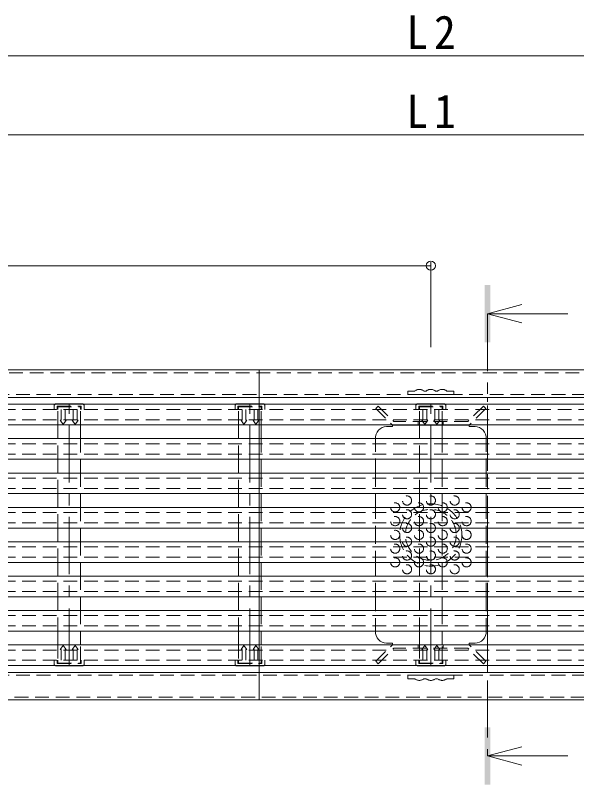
# Model space of a CAD drawing. Units: millimetres at full size, sheet at 1:5; details may follow other scales. Extents: x -840 to 950, y -676 to 691.
# Drawn here: x -153 to 92.2, y 355.1 to 690.8 of the extents above; entities that cross this region are included whole.
import ezdxf

# ---------------------------------------------------------------- set-up
doc = ezdxf.new("R2010")
doc.units = ezdxf.units.MM
doc.header["$LTSCALE"] = 5
doc.header["$PDMODE"] = 32
doc.header["$PDSIZE"] = 4
for name, pattern in [('CHAIN1', [8, 5, -1, 1, -1]), ('DASHED1', [1.8, 1.2, -0.6]), ('DOUBLE_CHAIN1', [8.8, 5, -1, 0.6, -0.6, 0.6, -1])]:
    doc.linetypes.add(name, pattern=pattern)
for name, color, linetype, lineweight in [('E-0', 4, 'DASHED1', 9), ('E-1', 3, 'DASHED1', 9), ('E-2', 2, 'DASHED1', 9), ('E-3', 2, 'DASHED1', 9), ('E-4', 7, 'Continuous', 9), ('E-5', 4, 'Continuous', 9), ('E-8', 3, 'DASHED1', 9), ('E-A', 1, 'Continuous', 9), ('E-B', 7, 'DASHED1', 9)]:
    doc.layers.add(name, color=color, linetype=linetype, lineweight=lineweight)
doc.styles.add('ＭＳ ゴシック', font='')
doc.styles.get('ＭＳ ゴシック').set_extended_font_data('MS Gothic')

msp = doc.modelspace()

# ---------------------------------------------------------------- linework, layer by layer
at = {"layer": 'E-0', "linetype": 'Continuous'}
for p, q in [((612, 521.088), (-555, 521.088)), ((-555, 512.088), (612, 512.088)), ((-555, 497.088), (612, 497.088)), ((-555, 482.088), (612, 482.088)), ((612, 476.088), (-555, 476.088)), ((-555, 467.088), (612, 467.088)), ((-555, 461.088), (612, 461.088)), ((612, 452.088), (-555, 452.088)), ((-555, 446.088), (612, 446.088)), ((612, 437.088), (-555, 437.088)), ((-555, 431.088), (612, 431.088)), ((612, 422.088), (-555, 422.088)), ((-555, 416.088), (612, 416.088)), ((612, 407.088), (-555, 407.088))]:
    msp.add_line(p, q, dxfattribs=at)
at = {"layer": 'E-0'}
for p, q in [((-555, 518.838), (612, 518.838)), ((-555, 514.338), (612, 514.338)), ((-555, 503.838), (612, 503.838)), ((-555, 499.338), (612, 499.338)), ((-555, 488.838), (612, 488.838)), ((-555, 484.338), (612, 484.338)), ((-555, 473.838), (612, 473.838)), ((-555, 469.338), (612, 469.338)), ((-555, 458.838), (612, 458.838)), ((-555, 454.338), (612, 454.338)), ((-555, 443.838), (612, 443.838)), ((-555, 439.338), (612, 439.338)), ((-555, 428.838), (612, 428.838)), ((-555, 424.338), (612, 424.338)), ((-555, 413.838), (612, 413.838)), ((-555, 409.338), (612, 409.338))]:
    msp.add_line(p, q, dxfattribs=at)
at = {"layer": 'E-0', "linetype": 'Continuous'}
for points in [[(612, 506.088), (-555, 506.088), (-555, 497.088)], [(612, 491.088), (-555, 491.088), (-555, 482.088)]]:
    msp.add_lwpolyline(points, dxfattribs=at)
at = {"layer": 'E-1', "linetype": 'CHAIN1'}
for p, q in [((-129.5, 406.938), (-129.5, 521.238)), ((-50.5, 406.938), (-50.5, 521.238)), ((28.5, 406.938), (28.5, 521.238))]:
    msp.add_line(p, q, dxfattribs=at)
at = {"layer": 'E-2'}
for p, q in [((-136, 520.738), (-135.65, 521.088)), ((-136, 520.738), (-136, 518.838)), ((-123, 520.738), (-123.35, 521.088)), ((-123, 520.738), (-123, 518.838)), ((-57, 520.738), (-56.65, 521.088)), ((-57, 520.738), (-57, 518.838)), ((-44, 520.738), (-44.35, 521.088)), ((-44, 520.738), (-44, 518.838)), ((22, 520.738), (22.35, 521.088)), ((22, 520.738), (22, 518.838)), ((35, 520.738), (34.65, 521.088)), ((35, 520.738), (35, 518.838)), ((-134.733, 520.238), (-134.733, 518.838)), ((-132.965, 518.838), (-132.965, 514.138)), ((-131.268, 518.838), (-131.268, 514.138)), ((-127.732, 518.838), (-127.732, 514.138)), ((-126.035, 518.838), (-126.035, 514.138)), ((-55.733, 520.238), (-55.733, 518.838)), ((-53.965, 518.838), (-53.965, 514.138)), ((-52.268, 518.838), (-52.268, 514.138)), ((-48.732, 518.838), (-48.732, 514.138)), ((-47.035, 518.838), (-47.035, 514.138)), ((23.267, 520.238), (23.267, 518.838)), ((25.035, 518.838), (25.035, 514.138)), ((26.732, 518.838), (26.732, 514.138)), ((30.268, 518.838), (30.268, 514.138)), ((31.965, 518.838), (31.965, 514.138)), ((-133.389, 514.138), (-132.965, 514.138)), ((-133.389, 514.138), (-132.116, 512.338)), ((-132.116, 512.338), (-130.844, 514.138)), ((-131.268, 514.138), (-130.844, 514.138)), ((-127.732, 514.138), (-128.157, 514.138)), ((-126.884, 512.338), (-128.157, 514.138)), ((-125.611, 514.138), (-126.884, 512.338)), ((-125.611, 514.138), (-126.035, 514.138)), ((-54.389, 514.138), (-53.965, 514.138)), ((-54.389, 514.138), (-53.116, 512.338)), ((-53.116, 512.338), (-51.844, 514.138)), ((-52.268, 514.138), (-51.844, 514.138)), ((-48.732, 514.138), (-49.157, 514.138)), ((-47.884, 512.338), (-49.157, 514.138)), ((-46.611, 514.138), (-47.884, 512.338)), ((-46.611, 514.138), (-47.035, 514.138)), ((24.611, 514.138), (25.035, 514.138)), ((24.611, 514.138), (25.884, 512.338)), ((25.884, 512.338), (27.156, 514.138)), ((26.732, 514.138), (27.156, 514.138)), ((30.268, 514.138), (29.843, 514.138)), ((31.116, 512.338), (29.843, 514.138)), ((32.389, 514.138), (31.116, 512.338)), ((32.389, 514.138), (31.965, 514.138)), ((-133.389, 414.038), (-132.116, 415.838)), ((-133.389, 414.038), (-132.965, 414.038)), ((-132.965, 409.338), (-132.965, 414.038)), ((-132.116, 415.838), (-130.844, 414.038)), ((-131.268, 409.338), (-131.268, 414.038)), ((-131.268, 414.038), (-130.844, 414.038)), ((-126.884, 415.838), (-128.157, 414.038)), ((-127.732, 414.038), (-128.157, 414.038)), ((-127.732, 409.338), (-127.732, 414.038)), ((-125.611, 414.038), (-126.884, 415.838)), ((-126.035, 409.338), (-126.035, 414.038)), ((-125.611, 414.038), (-126.035, 414.038)), ((-54.389, 414.038), (-53.116, 415.838)), ((-54.389, 414.038), (-53.965, 414.038)), ((-53.965, 409.338), (-53.965, 414.038)), ((-53.116, 415.838), (-51.844, 414.038)), ((-52.268, 409.338), (-52.268, 414.038)), ((-52.268, 414.038), (-51.844, 414.038)), ((-47.884, 415.838), (-49.157, 414.038)), ((-48.732, 414.038), (-49.157, 414.038)), ((-48.732, 409.338), (-48.732, 414.038)), ((-46.611, 414.038), (-47.884, 415.838)), ((-47.035, 409.338), (-47.035, 414.038)), ((-46.611, 414.038), (-47.035, 414.038)), ((24.611, 414.038), (25.884, 415.838)), ((24.611, 414.038), (25.035, 414.038)), ((25.035, 409.338), (25.035, 414.038)), ((25.884, 415.838), (27.156, 414.038)), ((26.732, 409.338), (26.732, 414.038)), ((26.732, 414.038), (27.156, 414.038)), ((31.116, 415.838), (29.843, 414.038)), ((30.268, 414.038), (29.843, 414.038)), ((30.268, 409.338), (30.268, 414.038)), ((32.389, 414.038), (31.116, 415.838)), ((31.965, 409.338), (31.965, 414.038)), ((32.389, 414.038), (31.965, 414.038)), ((-136, 407.438), (-136, 409.338)), ((-136, 407.438), (-135.65, 407.088)), ((-134.733, 407.938), (-134.733, 409.338)), ((-123, 407.438), (-123.35, 407.088)), ((-123, 407.438), (-123, 409.338)), ((-57, 407.438), (-57, 409.338)), ((-57, 407.438), (-56.65, 407.088)), ((-55.733, 407.938), (-55.733, 409.338)), ((-44, 407.438), (-44.35, 407.088)), ((-44, 407.438), (-44, 409.338)), ((22, 407.438), (22, 409.338)), ((22, 407.438), (22.35, 407.088)), ((23.267, 407.938), (23.267, 409.338)), ((35, 407.438), (34.65, 407.088)), ((35, 407.438), (35, 409.338))]:
    msp.add_line(p, q, dxfattribs=at)
at = {"layer": 'E-2', "linetype": 'Continuous'}
for p, q in [((-135.5, 521.238), (-135.65, 521.088)), ((-135.5, 521.238), (-123.5, 521.238)), ((-123.5, 521.238), (-123.35, 521.088)), ((-56.5, 521.238), (-56.65, 521.088)), ((-56.5, 521.238), (-44.5, 521.238)), ((-44.5, 521.238), (-44.35, 521.088)), ((22.5, 521.238), (22.35, 521.088)), ((22.5, 521.238), (34.5, 521.238)), ((34.5, 521.238), (34.65, 521.088)), ((-135.5, 406.938), (-135.7, 407.138)), ((-135.5, 406.938), (-123.5, 406.938)), ((-123.35, 407.088), (-123.5, 406.938)), ((-56.5, 406.938), (-56.7, 407.138)), ((-56.5, 406.938), (-44.5, 406.938)), ((-44.35, 407.088), (-44.5, 406.938)), ((22.5, 406.938), (22.3, 407.138)), ((22.5, 406.938), (34.5, 406.938)), ((34.65, 407.088), (34.5, 406.938))]:
    msp.add_line(p, q, dxfattribs=at)
at = {"layer": 'E-2', "color": 3}
for p, q in [((-134.45, 520.038), (-124.55, 520.038)), ((-134.45, 518.838), (-134.45, 520.038)), ((-134.45, 512.088), (-134.45, 518.838)), ((-124.55, 518.838), (-124.55, 520.038)), ((-124.55, 512.088), (-124.55, 518.838)), ((-55.45, 520.038), (-45.55, 520.038)), ((-55.45, 518.838), (-55.45, 520.038)), ((-55.45, 512.088), (-55.45, 518.838)), ((-45.55, 518.838), (-45.55, 520.038)), ((-45.55, 512.088), (-45.55, 518.838)), ((23.55, 520.038), (33.45, 520.038)), ((23.55, 518.838), (23.55, 520.038)), ((23.55, 512.088), (23.55, 518.838)), ((33.45, 518.838), (33.45, 520.038)), ((33.45, 512.088), (33.45, 518.838)), ((-134.45, 497.088), (-134.45, 506.088)), ((-124.55, 506.088), (-124.55, 497.088)), ((-55.45, 497.088), (-55.45, 506.088)), ((-45.55, 506.088), (-45.55, 497.088)), ((23.55, 497.088), (23.55, 506.088)), ((33.45, 506.088), (33.45, 497.088)), ((-134.45, 482.088), (-134.45, 491.088)), ((-124.55, 491.088), (-124.55, 482.088)), ((-55.45, 482.088), (-55.45, 491.088)), ((-45.55, 491.088), (-45.55, 482.088)), ((23.55, 482.088), (23.55, 491.088)), ((33.45, 491.088), (33.45, 482.088)), ((-134.45, 467.088), (-134.45, 476.088)), ((-124.55, 476.088), (-124.55, 467.088)), ((-55.45, 467.088), (-55.45, 476.088)), ((-45.55, 476.088), (-45.55, 467.088)), ((23.55, 467.088), (23.55, 476.088)), ((33.45, 476.088), (33.45, 467.088)), ((-134.45, 452.088), (-134.45, 461.088)), ((-124.55, 461.088), (-124.55, 452.088)), ((-55.45, 452.088), (-55.45, 461.088)), ((-45.55, 461.088), (-45.55, 452.088)), ((23.55, 452.088), (23.55, 461.088)), ((33.45, 461.088), (33.45, 452.088)), ((-134.45, 437.088), (-134.45, 446.088)), ((-124.55, 446.088), (-124.55, 437.088)), ((-55.45, 437.088), (-55.45, 446.088)), ((-45.55, 446.088), (-45.55, 437.088)), ((23.55, 437.088), (23.55, 446.088)), ((33.45, 446.088), (33.45, 437.088)), ((-134.45, 422.088), (-134.45, 431.088)), ((-124.55, 431.088), (-124.55, 422.088)), ((-55.45, 422.088), (-55.45, 431.088)), ((-45.55, 431.088), (-45.55, 422.088)), ((23.55, 422.088), (23.55, 431.088)), ((33.45, 431.088), (33.45, 422.088)), ((-134.45, 416.088), (-134.45, 409.338)), ((-124.55, 409.338), (-124.55, 416.088)), ((-55.45, 416.088), (-55.45, 409.338)), ((-45.55, 409.338), (-45.55, 416.088)), ((23.55, 416.088), (23.55, 409.338)), ((33.45, 409.338), (33.45, 416.088)), ((-124.55, 409.338), (-124.55, 408.138)), ((-45.55, 409.338), (-45.55, 408.138)), ((33.45, 409.338), (33.45, 408.138))]:
    msp.add_line(p, q, dxfattribs=at)
at = {"layer": 'E-2', "color": 3, "linetype": 'Continuous'}
for p, q in [((-134.45, 506.088), (-134.45, 512.088)), ((-124.55, 506.088), (-124.55, 512.088)), ((-55.45, 506.088), (-55.45, 512.088)), ((-45.55, 506.088), (-45.55, 512.088)), ((23.55, 506.088), (23.55, 512.088)), ((33.45, 506.088), (33.45, 512.088)), ((-134.45, 491.088), (-134.45, 497.088)), ((-124.55, 491.088), (-124.55, 497.088)), ((-55.45, 491.088), (-55.45, 497.088)), ((-45.55, 491.088), (-45.55, 497.088)), ((23.55, 491.088), (23.55, 497.088)), ((33.45, 491.088), (33.45, 497.088)), ((-134.45, 476.088), (-134.45, 482.088)), ((-124.55, 476.088), (-124.55, 482.088)), ((-55.45, 476.088), (-55.45, 482.088)), ((-45.55, 476.088), (-45.55, 482.088)), ((23.55, 476.088), (23.55, 482.088)), ((33.45, 476.088), (33.45, 482.088)), ((-134.45, 461.088), (-134.45, 467.088)), ((-124.55, 461.088), (-124.55, 467.088)), ((-55.45, 461.088), (-55.45, 467.088)), ((-45.55, 461.088), (-45.55, 467.088)), ((23.55, 461.088), (23.55, 467.088)), ((33.45, 461.088), (33.45, 467.088)), ((-134.45, 446.088), (-134.45, 452.088)), ((-124.55, 446.088), (-124.55, 452.088)), ((-55.45, 446.088), (-55.45, 452.088)), ((-45.55, 446.088), (-45.55, 452.088)), ((23.55, 446.088), (23.55, 452.088)), ((33.45, 446.088), (33.45, 452.088)), ((-134.45, 431.088), (-134.45, 437.088)), ((-124.55, 431.088), (-124.55, 437.088)), ((-55.45, 431.088), (-55.45, 437.088)), ((-45.55, 431.088), (-45.55, 437.088)), ((23.55, 431.088), (23.55, 437.088)), ((33.45, 431.088), (33.45, 437.088)), ((-134.45, 416.088), (-134.45, 422.088)), ((-124.55, 416.088), (-124.55, 422.088)), ((-55.45, 416.088), (-55.45, 422.088)), ((-45.55, 416.088), (-45.55, 422.088)), ((23.55, 416.088), (23.55, 422.088)), ((33.45, 416.088), (33.45, 422.088))]:
    msp.add_line(p, q, dxfattribs=at)
at = {"layer": 'E-2'}
for points in [[(-134.733, 520.238), (-124.267, 520.238), (-124.267, 518.838)], [(-55.733, 520.238), (-45.267, 520.238), (-45.267, 518.838)], [(23.267, 520.238), (33.733, 520.238), (33.733, 518.838)], [(-134.733, 407.938), (-124.267, 407.938), (-124.267, 409.338)], [(-55.733, 407.938), (-45.267, 407.938), (-45.267, 409.338)], [(23.267, 407.938), (33.733, 407.938), (33.733, 409.338)]]:
    msp.add_lwpolyline(points, dxfattribs=at)
at = {"layer": 'E-2', "color": 3}
for points in [[(-134.45, 409.338), (-134.45, 408.138), (-124.55, 408.138)], [(-55.45, 409.338), (-55.45, 408.138), (-45.55, 408.138)], [(23.55, 409.338), (23.55, 408.138), (33.45, 408.138)]]:
    msp.add_lwpolyline(points, dxfattribs=at)
at = {"layer": 'E-3', "color": 3}
for radius in [13.6, 11.1]:
    msp.add_circle((28.5, 464.088), radius, dxfattribs=at)
at = {"layer": 'E-4'}
for p, q in [((-568.5, 673.169), (625.5, 673.169)), ((-555, 638.634), (612, 638.634)), ((-525.2, 581.583), (28.5, 581.583)), ((28.5, 583.083), (28.5, 546.088))]:
    msp.add_line(p, q, dxfattribs=at)
msp.add_point((28.5, 581.583), dxfattribs=at)
at = {"layer": 'E-5'}
for p, q in [((53.325, 560.585), (68.325, 564.585)), ((53.325, 560.585), (88.325, 560.585)), ((53.325, 560.585), (68.325, 556.585)), ((53.325, 367.591), (68.325, 371.591)), ((53.325, 367.591), (88.325, 367.591)), ((53.325, 367.591), (68.325, 363.591))]:
    msp.add_line(p, q, dxfattribs=at)
at = {"layer": 'E-5', "linetype": 'CHAIN1'}
msp.add_line((53.325, 560.585), (53.325, 367.591), dxfattribs=at)
at = {"layer": 'E-5'}
for points in [[(52.075, 548.085), (54.575, 548.085), (52.075, 573.085), (54.575, 573.085)], [(52.075, 355.091), (54.575, 355.091), (52.075, 380.091), (54.575, 380.091)]]:
    msp.add_solid(points, dxfattribs=at)
at = {"layer": 'E-8', "linetype": 'Continuous'}
for p, q in [((-568.5, 536.088), (625.5, 536.088)), ((-46.499, 524.088), (-46.499, 536.088)), ((-556.5, 524.088), (613.5, 524.088)), ((-46.499, 524.088), (-46.499, 392.088)), ((613.5, 404.088), (-556.5, 404.088)), ((-568.5, 392.088), (625.5, 392.088))]:
    msp.add_line(p, q, dxfattribs=at)
at = {"layer": 'E-8'}
for p, q in [((624.3, 534.888), (-567.3, 534.888)), ((-557.7, 525.288), (614.7, 525.288)), ((-557.7, 402.888), (614.7, 402.888)), ((-567.3, 393.288), (624.3, 393.288))]:
    msp.add_line(p, q, dxfattribs=at)
at = {"layer": 'E-8', "linetype": 'DOUBLE_CHAIN1'}
msp.add_line((53.325, 404.088), (53.325, 524.088), dxfattribs=at)
at = {"layer": 'E-A', "linetype": 'DASHED1'}
for p, q in [((18.5, 526.888), (18.5, 525.288)), ((21.5, 526.888), (18.5, 526.888)), ((38.5, 525.288), (18.5, 525.288)), ((26.5, 526.888), (25.5, 526.888)), ((31.5, 526.888), (30.5, 526.888)), ((38.5, 526.888), (35.5, 526.888)), ((38.5, 526.888), (38.5, 525.288)), ((38.5, 402.888), (18.5, 402.888)), ((18.5, 401.288), (18.5, 402.888)), ((38.5, 401.288), (38.5, 402.888)), ((21.5, 401.288), (18.5, 401.288)), ((26.5, 401.288), (25.5, 401.288)), ((31.5, 401.288), (30.5, 401.288)), ((38.5, 401.288), (35.5, 401.288))]:
    msp.add_line(p, q, dxfattribs=at)
for centre, start, end in [((23.5, 524.381), 51.41991, 128.58009), ((28.5, 524.381), 51.41991, 128.58009), ((33.5, 524.381), 51.41991, 128.58009), ((23.5, 403.795), 231.41991, 308.58009), ((28.5, 403.795), 231.41991, 308.58009), ((33.5, 403.795), 231.41991, 308.58009)]:
    msp.add_arc(centre, 3.207, start, end, dxfattribs=at)
at = {"layer": 'E-B'}
for p, q in [((5.537, 520.324), (12.353, 513.508)), ((51.463, 520.324), (44.647, 513.508)), ((44.647, 513.508), (12.353, 513.508)), ((23.05, 513.508), (23.05, 512.008)), ((33.95, 513.508), (33.95, 512.008)), ((4.334, 506.383), (4.334, 497.088)), ((52.666, 506.383), (52.666, 497.088)), ((4.334, 491.088), (4.334, 482.088)), ((52.666, 491.088), (52.666, 482.088)), ((4.334, 477.033), (4.334, 467.088)), ((52.666, 477.033), (52.666, 467.088)), ((4.334, 451.143), (4.334, 461.088)), ((52.666, 451.143), (52.666, 461.088)), ((4.334, 437.088), (4.334, 446.088)), ((52.666, 437.088), (52.666, 446.088)), ((4.334, 421.793), (4.334, 431.088)), ((52.666, 421.793), (52.666, 431.088)), ((5.537, 407.852), (12.353, 414.668)), ((44.647, 414.668), (12.353, 414.668)), ((23.05, 414.668), (23.05, 416.168)), ((33.95, 414.668), (33.95, 416.168)), ((51.463, 407.852), (44.647, 414.668))]:
    msp.add_line(p, q, dxfattribs=at)
at = {"layer": 'E-B', "linetype": 'Continuous'}
for p, q in [((9.173, 511.405), (11.732, 511.405)), ((11.732, 512.008), (45.268, 512.008)), ((11.732, 512.008), (11.732, 511.405)), ((45.268, 512.008), (45.268, 511.405)), ((47.827, 511.405), (45.268, 511.405)), ((4.334, 506.383), (4.334, 506.408)), ((52.666, 506.383), (52.666, 506.408)), ((4.334, 497.088), (4.334, 491.088)), ((52.666, 497.088), (52.666, 491.088)), ((4.334, 482.088), (4.334, 476.088)), ((52.666, 482.088), (52.666, 476.088)), ((4.334, 461.088), (4.334, 467.088)), ((52.666, 461.088), (52.666, 467.088)), ((4.334, 446.088), (4.334, 452.088)), ((52.666, 446.088), (52.666, 452.088)), ((4.334, 431.088), (4.334, 437.088)), ((52.666, 431.088), (52.666, 437.088)), ((4.334, 421.793), (4.334, 421.768)), ((52.666, 421.793), (52.666, 421.768)), ((9.173, 416.771), (11.732, 416.771)), ((11.732, 416.168), (11.732, 416.771)), ((47.827, 416.771), (45.268, 416.771)), ((45.268, 416.168), (45.268, 416.771)), ((11.732, 416.168), (45.268, 416.168))]:
    msp.add_line(p, q, dxfattribs=at)
at = {"layer": 'E-B'}
for points in [[(5.537, 520.324), (4.477, 519.263), (11.732, 512.008)], [(51.463, 520.324), (52.523, 519.263), (45.268, 512.008)], [(5.537, 407.852), (4.477, 408.913), (11.732, 416.168)], [(51.463, 407.852), (52.523, 408.913), (45.268, 416.168)]]:
    msp.add_lwpolyline(points, dxfattribs=at)
for centre in [(18.14, 479.088), (28.532, 479.088), (38.925, 479.088), (12.944, 476.088), (23.336, 476.088), (33.728, 476.088), (44.121, 476.088), (18.14, 473.088), (28.532, 473.088), (38.925, 473.088), (12.944, 470.088), (23.336, 470.088), (33.728, 470.088), (44.121, 470.088), (18.14, 467.088), (28.532, 467.088), (38.925, 467.088), (12.944, 464.088), (23.336, 464.088), (33.728, 464.088), (44.121, 464.088), (12.944, 458.088), (18.14, 461.088), (23.336, 458.088), (28.532, 461.088), (33.728, 458.088), (38.925, 461.088), (44.121, 458.088), (18.14, 455.088), (28.532, 455.088), (38.925, 455.088), (12.944, 452.088), (23.336, 452.088), (33.728, 452.088), (44.121, 452.088), (18.14, 449.088), (28.532, 449.088), (38.925, 449.088)]:
    msp.add_circle(centre, 2, dxfattribs=at)
at = {"layer": 'E-B', "linetype": 'Continuous'}
for centre, start, end in [((9.334, 506.408), 91.84536, 183.66934), ((47.666, 506.408), 356.33066, 88.15464), ((9.334, 421.768), 176.33066, 268.15464), ((47.666, 421.768), 271.84536, 3.66934)]:
    msp.add_arc(centre, 5, start, end, dxfattribs=at)

# ---------------------------------------------------------------- texts
at = {"layer": 'E-4', "color": 2, "char_height": 14.66, "attachment_point": 7, "style": 'ＭＳ ゴシック'}
for s, insert in [('\\T1.27;\\W0.95;L2', (17.875, 676.169)), ('\\T1.27;\\W0.95;L1', (17.875, 641.634))]:
    msp.add_mtext(s, dxfattribs=dict(at, insert=insert))

doc.saveas('drawing.dxf')
